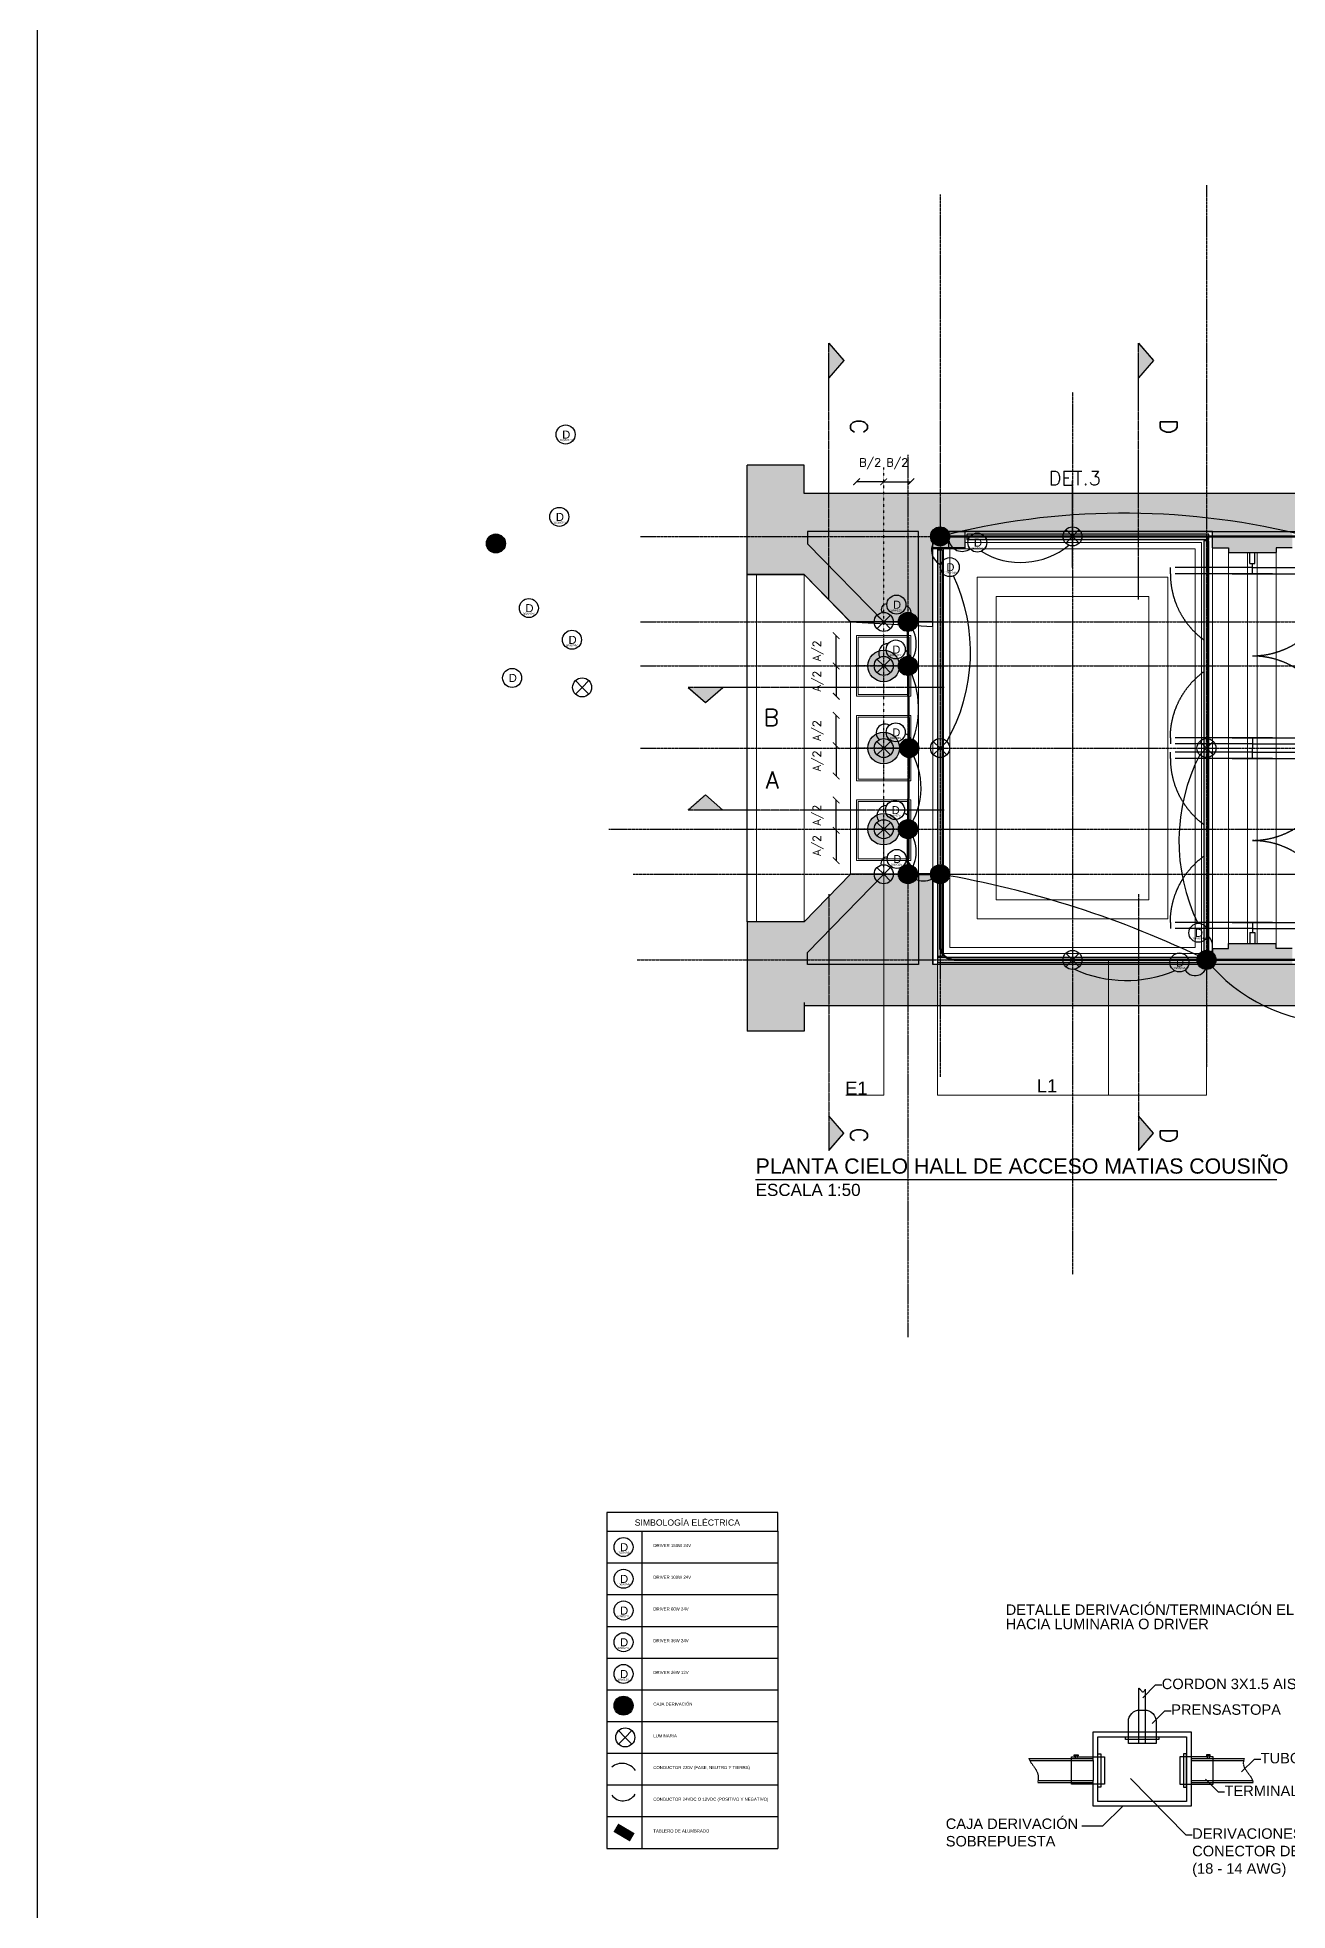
# Model space of a CAD drawing. Header units: millimetres. Extents: x -51650 to -4299, y 104 to 53299.
# Drawn here: x -35248 to -22109, y 15812 to 35499 of the extents above; entities that cross this region are included whole.
import ezdxf

# ---------------------------------------------------------------- set-up
doc = ezdxf.new("R2010")
doc.units = ezdxf.units.MM
doc.header["$LTSCALE"] = 0.3
for name, pattern in [('ACAD_ISO03W100', [30, 12, -18]), ('ACCESO MATIAS COUSIÑO$0$ACAD_ISO03W100', [30, 12, -18]), ('ACCESO MATIAS COUSIÑO$0$DASHDOT', [25.4, 12.7, -6.35, 0, -6.35]), ('CENTER2', [28.575, 19.05, -3.175, 3.175, -3.175])]:
    doc.linetypes.add(name, pattern=pattern)
for name, color, linetype in [('$0$COTAS', 1, 'Continuous'), ('ACCESO MATIAS COUSIÑO$0$5', 254, 'Continuous'), ('ACCESO MATIAS COUSIÑO$0$MURO', 3, 'Continuous'), ('ACCESO MATIAS COUSIÑO$0$Muros', 3, 'Continuous'), ('conductor 220V', 10, 'Continuous'), ('conductor 24V', 30, 'Continuous'), ('CORTES', 4, 'Continuous'), ('derivación eléctrica', 10, 'Continuous'), ('DRIVERS LEDS 220v a 12V', 10, 'Continuous'), ('HATCH', 253, 'Continuous'), ('I-DETALLES', 5, 'Continuous'), ('I-EQUIPOS', 150, 'Continuous'), ('I-LINEAS', 8, 'ACAD_ISO03W100'), ('leyenda_iluminación', 41, 'Continuous'), ('lineas constructivas', 5, 'ACCESO MATIAS COUSIÑO$0$DASHDOT'), ('Luminarias', 10, 'Continuous'), ('Muros', 4, 'Continuous'), ('TEXTO', 1, 'Continuous')]:
    doc.layers.add(name, color=color, linetype=linetype)
for name, color, linetype, lineweight in [('00', 8, 'Continuous', 0), ('013', 2, 'Continuous', 9), ('020', 4, 'Continuous', 15), ('05', 1, 'Continuous', 5), ('canalización EMT', 100, 'Continuous', 80), ('I-GUIAS', 176, 'Continuous', 13)]:
    doc.layers.add(name, color=color, linetype=linetype, lineweight=lineweight)
doc.styles.add('ABWB', font='arial.ttf')
doc.styles.add('Romans', font='romans.shx')
doc.styles.get("Standard").update_dxf_attribs({"font": 'arial.ttf'})
doc.dimstyles.new('ABA-50', dxfattribs={"dimscale": 50, "dimtxt": 1.7, "dimasz": 1.4, "dimexe": 1, "dimexo": 5, "dimgap": 1, "dimtad": 1, "dimdec": 0, "dimlfac": 0.1, "dimdsep": 46, "dimtxsty": 'Romans', "dimblk": 'ARCHTICK', "dimcen": -1, "dimse1": 1, "dimse2": 1, "dimclrd": 1, "dimclre": 50, "dimclrt": 130, "dimadec": 0, "dimazin": 0, "dimtfac": 1, "dimtdec": 0, "dimtofl": 0, "dimtmove": 2, "dimatfit": 3, "dimldrblk": 'ABA_DOT', "dimfxl": 1, "dimtolj": 1, "dimarcsym": 0})

# ---------------------------------------------------------------- blocks, each defined once
blk = doc.blocks.new('ACCESO MATIAS COUSIÑO$0$A$C0C8103FD')
at = {"layer": 'ACCESO MATIAS COUSIÑO$0$5', "color": 8, "linetype": 'ACCESO MATIAS COUSIÑO$0$ACAD_ISO03W100', "ltscale": 0.2}
for p, q in [((0.096, 1.53), (0.039, 1.53)), ((0.039, 0.765), (0.039, 1.53)), ((0.096, 0.765), (0.096, 1.53)), ((0.096, 0.953), (0.096, 0.765)), ((0.096, 0.765), (0, 0.765)), ((0.039, 0.765), (0.039, 0)), ((0.096, 0.577), (0.096, 0.765)), ((0.096, 0.765), (0.096, 0)), ((0.096, 0), (0.039, 0))]:
    blk.add_line(p, q, dxfattribs=at)
for start, end in [(0, 90), (270, 0)]:
    blk.add_arc((0.096, 0.765), 0.765, start, end, dxfattribs=at)
blk = doc.blocks.new('ACCESO MATIAS COUSIÑO')
at = {"layer": 'ACCESO MATIAS COUSIÑO$0$MURO', "color": 2, "ltscale": 0.1}
blk.add_lwpolyline([(-35248, 51684), (-4299, 51684), (-4299, 104), (-35248, 104)], close=True, dxfattribs=at)
at = {"layer": 'ACCESO MATIAS COUSIÑO$0$Muros'}
for p, q in [((-27189, 31005), (-27789, 31005)), ((-27789, 29855), (-27789, 31005)), ((-27189, 30705), (-27189, 31005)), ((-17879, 30705), (-27189, 30705)), ((-25989, 30305), (-27155, 30305)), ((-27155, 30305), (-27155, 30178)), ((-26353, 29355), (-27155, 30178)), ((-25989, 29355), (-25989, 30305)), ((-22899, 30305), (-25839, 30305)), ((-25839, 29355), (-25839, 30305)), ((-25499, 30135), (-25839, 30135)), ((-25669, 30135), (-25669, 30305)), ((-25499, 30135), (-25499, 30305)), ((-22899, 30135), (-22899, 30305)), ((-22899, 30135), (-22729, 30135)), ((-22729, 30135), (-22729, 30085)), ((-22059, 30135), (-22229, 30135)), ((-22229, 30135), (-22229, 30085)), ((-22729, 30085), (-22229, 30085)), ((-27189, 29855), (-27789, 29855)), ((-26702, 29355), (-27189, 29855)), ((-25839, 29355), (-26702, 29355)), ((-26702, 26705), (-27189, 26205)), ((-26353, 26705), (-27155, 25881)), ((-25839, 26705), (-26702, 26705)), ((-25989, 26705), (-25989, 25755)), ((-25839, 26705), (-25839, 25755)), ((-27789, 26205), (-27789, 25055)), ((-27189, 26205), (-27789, 26205)), ((-27155, 25755), (-27155, 25881)), ((-22899, 25925), (-22899, 25755)), ((-22899, 25925), (-22729, 25925)), ((-22729, 25925), (-22729, 25975)), ((-22729, 25975), (-22229, 25975)), ((-22229, 25925), (-22229, 25975)), ((-22059, 25925), (-22229, 25925)), ((-25989, 25755), (-27155, 25755)), ((-22899, 25755), (-25839, 25755)), ((-27189, 25355), (-27189, 25055)), ((-13219, 25320), (-27189, 25320)), ((-27189, 25055), (-27789, 25055))]:
    blk.add_line(p, q, dxfattribs=at)
at = {"layer": 'ACCESO MATIAS COUSIÑO$0$Muros', "color": 4}
for p, q in [((-22504, 29970), (-22504, 30085)), ((-22504, 29970), (-22454, 29970)), ((-22454, 29970), (-22454, 30085)), ((-22504, 26090), (-22454, 26090)), ((-22504, 26090), (-22504, 25975)), ((-22454, 26090), (-22454, 25975))]:
    blk.add_line(p, q, dxfattribs=at)
at = {"layer": 'ACCESO MATIAS COUSIÑO$0$Muros'}
for points in [[(-14950, 33205), (-10759, 33205), (-10759, 30705), (-15959, 30700), (-15959, 25755), (-25839, 25755), (-25839, 26705), (-26702, 26705), (-27189, 26205), (-27789, 26205), (-27789, 29855)], [(-27789, 29855), (-27189, 29855), (-26702, 29355), (-25839, 29309), (-25839, 30305), (-17479, 30305), (-17479, 32550), (-17479, 32550)]]:
    blk.add_lwpolyline(points, dxfattribs=at)
at = {"layer": 'ACCESO MATIAS COUSIÑO$0$5', "rotation": 270}
for p, xscale, yscale, zscale in [((-23341, 29970), 1127.088806811189, 1127.088806811189, 1127.088806811189), ((-23341, 28030), -1127.088806811189, 1127.088806811176, 1127.088806811182), ((-23341, 28030), 1127.088806811189, 1127.088806811189, 1127.088806811189), ((-23341, 26090), -1127.088806811189, 1127.088806811173, 1127.088806811182)]:
    blk.add_blockref('ACCESO MATIAS COUSIÑO$0$A$C0C8103FD', p, dxfattribs=dict(at, xscale=xscale, yscale=yscale, zscale=zscale))
blk = doc.blocks.new('EQUIPOS')
at = {"layer": 'I-EQUIPOS'}
h = blk.add_hatch(color=254, dxfattribs=at)
h.dxf.hatch_style = 1
h.paths.add_polyline_path([(919.8, 2535.1, 0.414214), (936.4, 2551.7), (919.8, 2551.7)])
h.paths.add_polyline_path([(903.2, 2551.7, 0.414214), (919.8, 2535.1), (919.8, 2551.7)])
h.paths.add_polyline_path([(919.8, 2568.2, 0.414214), (903.2, 2551.7), (919.8, 2551.7)])
h.paths.add_polyline_path([(919.8, 2551.7), (936.4, 2551.7, 0.414214), (919.8, 2568.2)])
at = {"layer": 'I-EQUIPOS', "color": 1, "linetype": 'ACAD_ISO03W100', "ltscale": 0.03}
for points in [[(919.8, 2521.2), (919.8, 2582.2)], [(950.3, 2551.7), (889.3, 2551.7)]]:
    blk.add_lwpolyline(points, dxfattribs=at)
at = {"layer": 'I-EQUIPOS'}
blk.add_circle((919.8, 2551.7), 16.6, dxfattribs=at)
blk = doc.blocks.new('CINTA LED')
at = {"layer": 'I-EQUIPOS'}
h = blk.add_hatch(color=254, dxfattribs=at)
h.dxf.hatch_style = 1
h.paths.add_polyline_path([(1020.1, 2246.5), (1014.8, 2246.5), (1014.8, 2683), (1020.1, 2683)])
blk.add_lwpolyline([(1020.1, 2683), (1014.8, 2683), (1014.8, 2246.5), (1020.1, 2246.5), (1020.1, 2683)], dxfattribs=at)
blk = doc.blocks.new('CINTA LED 1')
at = {"layer": 'I-EQUIPOS'}
h = blk.add_hatch(color=254, dxfattribs=at)
h.dxf.hatch_style = 1
h.paths.add_polyline_path([(-6442.8, 2677.9), (-6448.1, 2677.9), (-6448.1, 3104.5), (-6442.8, 3104.5)])
blk.add_lwpolyline([(-6442.8, 3104.5), (-6448.1, 3104.5), (-6448.1, 2677.9), (-6442.8, 2677.9), (-6442.8, 3104.5)], dxfattribs=at)
blk = doc.blocks.new('CINTA LED 3')
at = {"layer": 'I-EQUIPOS'}
h = blk.add_hatch(color=254, dxfattribs=at)
h.dxf.hatch_style = 1
h.paths.add_polyline_path([(-6417.1, 3115.9), (-6417.1, 3121.3), (-6162.7, 3121.3), (-6162.7, 3115.9)])
blk.add_lwpolyline([(-6162.7, 3115.9), (-6162.7, 3121.3), (-6417.1, 3121.3), (-6417.1, 3115.9), (-6162.7, 3115.9)], dxfattribs=at)
blk = doc.blocks.new('CINTA LED 4')
at = {"layer": 'I-EQUIPOS'}
h = blk.add_hatch(color=254, dxfattribs=at)
h.dxf.hatch_style = 1
h.paths.add_polyline_path([(-6448.1, 2671.3), (-6448.1, 2676.7), (-6162.7, 2676.7), (-6162.7, 2671.3)])
blk.add_lwpolyline([(-6162.7, 2671.3), (-6162.7, 2676.7), (-6448.1, 2676.7), (-6448.1, 2671.3), (-6162.7, 2671.3)], dxfattribs=at)
blk = doc.blocks.new('_ArchTick')
at = {"color": 0, "linetype": 'ByBlock', "const_width": 0.15}
blk.add_lwpolyline([(-0.5, -0.5), (0.5, 0.5)], dxfattribs=at)
blk = doc.blocks.new('*D21')
at = {"layer": '$0$COTAS', "color": 1, "lineweight": -2, "transparency": 16777216}
blk.add_line((-26853, 28893), (-26853, 29212), dxfattribs=at)
at = {"layer": 'Defpoints', "color": 0, "transparency": 16777216}
for p in [(-26853, 29212), (-26354, 29212), (-26354, 28893)]:
    blk.add_point(p, dxfattribs=at)
at = {"layer": '$0$COTAS', "color": 1, "lineweight": -2, "transparency": 16777216, "xscale": 70, "yscale": 70, "zscale": 70}
for p, rotation in [((-26853, 29212), 90), ((-26853, 28893), 270)]:
    blk.add_blockref('_ArchTick', p, dxfattribs=dict(at, rotation=rotation))
at = {"layer": '$0$COTAS', "color": 130, "transparency": 16777216, "insert": (-27043, 29053), "char_height": 85, "attachment_point": 5, "rotation": 90, "style": 'Romans'}
blk.add_mtext('\\A1;A/2', dxfattribs=at)
blk = doc.blocks.new('ABA_DOT')
at = {"color": 50}
for p, q in [((1, 0), (-1, 0)), ((0, -1.5), (0, 1.5))]:
    blk.add_line(p, q, dxfattribs=at)
at = {"color": 4}
blk.add_lwpolyline([(0.25, 0, 0.5, 0.5, 1), (-0.25, 0, 0.5, 0.5, 1)], format="xyseb", close=True, dxfattribs=at)
blk = doc.blocks.new('*D22')
at = {"layer": '$0$COTAS', "color": 1, "lineweight": -2, "transparency": 16777216}
blk.add_line((-26853, 28893), (-26853, 28575), dxfattribs=at)
at = {"layer": 'Defpoints', "color": 0, "transparency": 16777216}
for p in [(-26354, 28893), (-26853, 28575), (-26354, 28575)]:
    blk.add_point(p, dxfattribs=at)
at = {"layer": '$0$COTAS', "color": 1, "lineweight": -2, "transparency": 16777216, "xscale": 70, "yscale": 70, "zscale": 70}
for p, rotation in [((-26853, 28893), 90), ((-26853, 28575), 270)]:
    blk.add_blockref('_ArchTick', p, dxfattribs=dict(at, rotation=rotation))
at = {"layer": '$0$COTAS', "color": 130, "transparency": 16777216, "insert": (-27043, 28734), "char_height": 85, "attachment_point": 5, "rotation": 90, "style": 'Romans'}
blk.add_mtext('\\A1;A/2', dxfattribs=at)
blk = doc.blocks.new('*D23')
at = {"layer": '$0$COTAS', "color": 1, "lineweight": -2, "transparency": 16777216}
blk.add_line((-26853, 28055), (-26853, 28373), dxfattribs=at)
at = {"layer": 'Defpoints', "color": 0, "transparency": 16777216}
for p in [(-26853, 28373), (-26354, 28373), (-26354, 28055)]:
    blk.add_point(p, dxfattribs=at)
at = {"layer": '$0$COTAS', "color": 1, "lineweight": -2, "transparency": 16777216, "xscale": 70, "yscale": 70, "zscale": 70}
for p, rotation in [((-26853, 28373), 90), ((-26853, 28055), 270)]:
    blk.add_blockref('_ArchTick', p, dxfattribs=dict(at, rotation=rotation))
at = {"layer": '$0$COTAS', "color": 130, "transparency": 16777216, "insert": (-27043, 28214), "char_height": 85, "attachment_point": 5, "rotation": 90, "style": 'Romans'}
blk.add_mtext('\\A1;A/2', dxfattribs=at)
blk = doc.blocks.new('*D24')
at = {"layer": '$0$COTAS', "color": 1, "lineweight": -2, "transparency": 16777216}
blk.add_line((-26853, 28055), (-26853, 27736), dxfattribs=at)
at = {"layer": 'Defpoints', "color": 0, "transparency": 16777216}
for p in [(-26354, 28055), (-26853, 27736), (-26354, 27736)]:
    blk.add_point(p, dxfattribs=at)
at = {"layer": '$0$COTAS', "color": 1, "lineweight": -2, "transparency": 16777216, "xscale": 70, "yscale": 70, "zscale": 70}
for p, rotation in [((-26853, 28055), 90), ((-26853, 27736), 270)]:
    blk.add_blockref('_ArchTick', p, dxfattribs=dict(at, rotation=rotation))
at = {"layer": '$0$COTAS', "color": 130, "transparency": 16777216, "insert": (-27043, 27895), "char_height": 85, "attachment_point": 5, "rotation": 90, "style": 'Romans'}
blk.add_mtext('\\A1;A/2', dxfattribs=at)
blk = doc.blocks.new('*D25')
at = {"layer": '$0$COTAS', "color": 1, "lineweight": -2, "transparency": 16777216}
blk.add_line((-26853, 27166), (-26853, 27485), dxfattribs=at)
at = {"layer": 'Defpoints', "color": 0, "transparency": 16777216}
for p in [(-26853, 27485), (-26354, 27485), (-26354, 27166)]:
    blk.add_point(p, dxfattribs=at)
at = {"layer": '$0$COTAS', "color": 1, "lineweight": -2, "transparency": 16777216, "xscale": 70, "yscale": 70, "zscale": 70}
for p, rotation in [((-26853, 27485), 90), ((-26853, 27166), 270)]:
    blk.add_blockref('_ArchTick', p, dxfattribs=dict(at, rotation=rotation))
at = {"layer": '$0$COTAS', "color": 130, "transparency": 16777216, "insert": (-27043, 27325), "char_height": 85, "attachment_point": 5, "rotation": 90, "style": 'Romans'}
blk.add_mtext('\\A1;A/2', dxfattribs=at)
blk = doc.blocks.new('*D26')
at = {"layer": '$0$COTAS', "color": 1, "lineweight": -2, "transparency": 16777216}
blk.add_line((-26853, 27166), (-26853, 26847), dxfattribs=at)
at = {"layer": 'Defpoints', "color": 0, "transparency": 16777216}
for p in [(-26354, 27166), (-26853, 26847), (-26354, 26847)]:
    blk.add_point(p, dxfattribs=at)
at = {"layer": '$0$COTAS', "color": 1, "lineweight": -2, "transparency": 16777216, "xscale": 70, "yscale": 70, "zscale": 70}
for p, rotation in [((-26853, 27166), 90), ((-26853, 26847), 270)]:
    blk.add_blockref('_ArchTick', p, dxfattribs=dict(at, rotation=rotation))
at = {"layer": '$0$COTAS', "color": 130, "transparency": 16777216, "insert": (-27043, 27007), "char_height": 85, "attachment_point": 5, "rotation": 90, "style": 'Romans'}
blk.add_mtext('\\A1;A/2', dxfattribs=at)
blk = doc.blocks.new('*D27')
at = {"layer": '$0$COTAS', "color": 1, "lineweight": -2, "transparency": 16777216}
blk.add_line((-26354, 30829), (-26639, 30829), dxfattribs=at)
at = {"layer": 'Defpoints', "color": 0, "transparency": 16777216}
for p in [(-26639, 30829), (-26639, 29059), (-26354, 29059)]:
    blk.add_point(p, dxfattribs=at)
at = {"layer": '$0$COTAS', "color": 1, "lineweight": -2, "transparency": 16777216, "xscale": 70, "yscale": 70, "zscale": 70, "rotation": 180}
blk.add_blockref('_ArchTick', (-26639, 30829), dxfattribs=at)
at = {"layer": '$0$COTAS', "color": 1, "lineweight": -2, "transparency": 16777216, "xscale": 70, "yscale": 70, "zscale": 70}
blk.add_blockref('_ArchTick', (-26354, 30829), dxfattribs=at)
at = {"layer": '$0$COTAS', "color": 130, "transparency": 16777216, "insert": (-26496, 31018), "char_height": 85, "attachment_point": 5, "style": 'Romans'}
blk.add_mtext('\\A1;B/2', dxfattribs=at)
blk = doc.blocks.new('*D28')
at = {"layer": '$0$COTAS', "color": 1, "lineweight": -2, "transparency": 16777216}
blk.add_line((-26354, 30829), (-26068, 30829), dxfattribs=at)
at = {"layer": 'Defpoints', "color": 0, "transparency": 16777216}
for p in [(-26068, 30829), (-26354, 29059), (-26068, 29059)]:
    blk.add_point(p, dxfattribs=at)
at = {"layer": '$0$COTAS', "color": 1, "lineweight": -2, "transparency": 16777216, "xscale": 70, "yscale": 70, "zscale": 70, "rotation": 180}
blk.add_blockref('_ArchTick', (-26354, 30829), dxfattribs=at)
at = {"layer": '$0$COTAS', "color": 1, "lineweight": -2, "transparency": 16777216, "xscale": 70, "yscale": 70, "zscale": 70}
blk.add_blockref('_ArchTick', (-26068, 30829), dxfattribs=at)
at = {"layer": '$0$COTAS', "color": 130, "transparency": 16777216, "insert": (-26211, 31018), "char_height": 85, "attachment_point": 5, "style": 'Romans'}
blk.add_mtext('\\A1;B/2', dxfattribs=at)
blk = doc.blocks.new('DRIVER_100W_24V')
at = {"layer": 'Luminarias'}
blk.add_circle((0, 0), 100, dxfattribs=at)
at = {"layer": 'DRIVERS LEDS 220v a 12V'}
for s, height, p in [('D', 84.1, (-36, -43)), ('100W/24V', 21, (-63, -70))]:
    blk.add_text(s, height=height, dxfattribs=at).set_placement(p)
blk = doc.blocks.new('DRIVER_150W_24V')
at = {"layer": 'Luminarias'}
blk.add_circle((0, 0), 100, dxfattribs=at)
at = {"layer": 'DRIVERS LEDS 220v a 12V'}
for s, height, p in [('D', 84.1, (-36, -43)), ('150W/24V', 21, (-63, -70))]:
    blk.add_text(s, height=height, dxfattribs=at).set_placement(p)
blk = doc.blocks.new('DRIVER_36W_12V')
at = {"layer": 'Luminarias'}
blk.add_circle((0, 0), 100, dxfattribs=at)
at = {"layer": 'DRIVERS LEDS 220v a 12V'}
for s, height, p in [('D', 84.1, (-36, -43)), ('36W/12V', 21, (-63, -70))]:
    blk.add_text(s, height=height, dxfattribs=at).set_placement(p)
blk = doc.blocks.new('DRIVER_60W_24V')
at = {"layer": 'Luminarias'}
blk.add_circle((0, 0), 100, dxfattribs=at)
at = {"layer": 'DRIVERS LEDS 220v a 12V'}
for s, height, p in [('D', 84.1, (-36, -43)), ('60W/24V', 21, (-63, -70))]:
    blk.add_text(s, height=height, dxfattribs=at).set_placement(p)
blk = doc.blocks.new('DRIVER_LED')
at = {"layer": 'Luminarias'}
blk.add_circle((-3, -2), 100, dxfattribs=at)
at = {"layer": 'DRIVERS LEDS 220v a 12V'}
blk.add_text('D', height=84.1, dxfattribs=at).set_placement((-38, -44))
blk = doc.blocks.new('luminaria')
at = {"layer": 'Luminarias'}
for points in [[(0, 0), (-71, 71)], [(0, 0), (-71, -71)], [(0, 0), (71, 71)], [(0, 0), (71, -71)]]:
    blk.add_lwpolyline(points, dxfattribs=at)
blk.add_circle((0, 0), 100, dxfattribs=at)
blk = doc.blocks.new('derivacion')
at = {"layer": 'derivación eléctrica'}
h = blk.add_hatch(color=256, dxfattribs=at)
h.dxf.hatch_style = 1
h.paths.add_polyline_path([(100, 0, 1), (-100, 0, 1)])
blk.add_circle((0, 0), 100, dxfattribs=at)
blk = doc.blocks.new('*U66')
at = {"layer": 'Luminarias'}
for points in [[(0, 0), (-71, 71)], [(0, 0), (-71, -71)], [(0, 0), (71, 71)], [(0, 0), (71, -71)]]:
    blk.add_lwpolyline(points, dxfattribs=at)
blk.add_circle((0, 0), 100, dxfattribs=at)
blk = doc.blocks.new('DRIVER_36W_24V')
at = {"layer": 'Luminarias'}
blk.add_circle((0, 0), 100, dxfattribs=at)
at = {"layer": 'DRIVERS LEDS 220v a 12V'}
for s, height, p in [('D', 84.1, (-36, -43)), ('36W/24V', 21, (-63, -70))]:
    blk.add_text(s, height=height, dxfattribs=at).set_placement(p)

msp = doc.modelspace()

# ---------------------------------------------------------------- hatches: boundary and pattern name
at = {"layer": 'CORTES'}
h = msp.add_hatch(color=254, dxfattribs=at)
h.dxf.hatch_style = 1
h.paths.add_polyline_path([(-26930.6, 31920), (-26771.4, 32102.3), (-26930.6, 32284.6)])
h = msp.add_hatch(color=254, dxfattribs=at)
h.dxf.hatch_style = 1
h.paths.add_polyline_path([(-23676.3, 31920), (-23517, 32102.3), (-23676.3, 32284.6)])
h = msp.add_hatch(color=254, dxfattribs=at)
h.dxf.hatch_style = 1
h.paths.add_polyline_path([(-28410.4, 28667.8), (-28228.1, 28508.5), (-28045.8, 28667.8)])
h = msp.add_hatch(color=254, dxfattribs=at)
h.dxf.hatch_style = 1
h.paths.add_polyline_path([(-28045.8, 27378.4), (-28228.1, 27537.7), (-28410.4, 27378.4)])
h = msp.add_hatch(color=254, dxfattribs=at)
h.dxf.hatch_style = 1
h.paths.add_polyline_path([(-26930.6, 23800.1), (-26771.4, 23982.5), (-26930.6, 24164.8)])
h = msp.add_hatch(color=254, dxfattribs=at)
h.dxf.hatch_style = 1
h.paths.add_polyline_path([(-23676.3, 23800.1), (-23517, 23982.5), (-23676.3, 24164.8)])
at = {"layer": 'DRIVERS LEDS 220v a 12V'}
h = msp.add_hatch(color=256, dxfattribs=at)
h.dxf.hatch_style = 1
h.paths.add_polyline_path([(-29194.3, 16639.9), (-29022.1, 16538), (-28971.4, 16624.2), (-29143.5, 16726)])
at = {"layer": 'HATCH'}
h = msp.add_hatch(color=256, dxfattribs=at)
h.dxf.hatch_style = 1
h.paths.add_polyline_path([(-25499, 30304.6), (-22899, 30304.6), (-22899, 30134.6), (-22729, 30134.6), (-22729, 30084.6), (-22229, 30084.6), (-22229, 30134.6), (-22059, 30134.6), (-22059, 30304.6), (-17479, 30304.6), (-17479, 30804.6), (-17879, 30804.6), (-17879, 30704.6), (-27189, 30704.6), (-27189, 31004.6), (-27789, 31004.6), (-27789, 29854.6), (-27189, 29854.6), (-26701.8, 29354.6), (-25839, 29354.6), (-25839, 30124.6), (-25499, 30124.6)], flags=17)
h.paths.add_polyline_path([(-13219, 30304.6), (-10559, 30304.6), (-10559, 31024.6), (-10759, 31024.6), (-10759, 30704.6), (-15959, 30704.6), (-15959, 25754.6), (-22059, 25754.6), (-22059, 25924.6), (-22229, 25924.6), (-22229, 25974.6), (-22729, 25974.6), (-22729, 25924.6), (-22899, 25924.6), (-22899, 25754.6), (-25839, 25754.6), (-25839, 26704.6), (-26701.8, 26704.6), (-27189, 26204.6), (-27789, 26204.6), (-27789, 25054.6), (-27189, 25054.6), (-27189, 25319.6), (-13219, 25319.6)])
h.paths.add_polyline_path([(-15659, 25754.6), (-15659, 30304.6), (-13619, 30304.6), (-13619, 25754.6)], flags=16)
h.paths.add_polyline_path([(-15509, 25934.6), (-15509, 27774.6), (-13969.4, 27774.6), (-13969.4, 25934.6)], flags=0)
h.paths.add_polyline_path([(-15509, 28284.6), (-15509, 30124.6), (-13969.4, 30124.6), (-13969.4, 28284.6)], flags=0)
h.paths.add_polyline_path([(-13869.4, 26354.6), (-13869.4, 27354.6), (-13769.4, 27354.6), (-13769.4, 26354.6)], flags=0)
h.paths.add_polyline_path([(-13869.4, 28704.6), (-13869.4, 29704.6), (-13769.4, 29704.6), (-13769.4, 28704.6)], flags=0)
edge = h.paths.add_edge_path()
edge.add_arc((-15829, 33204.2), 1650, 90, 180, ccw=False)
edge.add_line((-15829, 34854.2), (-13388.7, 34854.2))
edge.add_line((-13388.7, 34854.2), (-13388.7, 35154.2))
edge.add_line((-13388.7, 35154.2), (-17879, 35154.2))
edge.add_line((-17879, 35154.2), (-17879, 30804.6))
edge.add_line((-17879, 30804.6), (-17479, 30804.6))
edge.add_line((-17479, 30804.6), (-17479, 33204.2))
h.paths.add_polyline_path([(-10559, 33404.6), (-14423.9, 33406.7), (-14423.9, 33206.7), (-10759, 33204.6), (-10759, 31024.6), (-10559, 31024.6)])

# ---------------------------------------------------------------- linework, layer by layer
at = {"layer": '00'}
for p, q in [((-25724, 30124.6), (-25724, 25869.6)), ((-23079, 30124.6), (-25659, 30124.6)), ((-25659, 30124.6), (-25659, 25934.6)), ((-23014, 30189.6), (-25499, 30189.6)), ((-23079, 30124.6), (-23079, 25934.6)), ((-23014, 30189.6), (-23014, 25869.6)), ((-23014, 25869.6), (-25724, 25869.6)), ((-23079, 25934.6), (-25659, 25934.6))]:
    msp.add_line(p, q, dxfattribs=at)
for points in [[(-26086, 28592.1), (-26621.5, 28592.1), (-26621.5, 29194.5), (-26086, 29194.5)], [(-26086, 28355.8), (-26621.5, 28355.8), (-26621.5, 27703.4), (-26086, 27703.4)], [(-26086, 27467.2), (-26621.5, 27467.2), (-26621.5, 26864.7), (-26086, 26864.7)]]:
    msp.add_lwpolyline(points, close=True, dxfattribs=at)
at = {"layer": '013'}
for p, q in [((-22899, 30134.6), (-22899, 25924.6)), ((-27689, 29854.6), (-27689, 26204.6)), ((-27189, 29854.6), (-27189, 26204.6)), ((-26701.8, 26704.6), (-26701.8, 29354.6))]:
    msp.add_line(p, q, dxfattribs=at)
at = {"layer": '020'}
for p, q in [((-22729, 30084.6), (-22729, 25974.6)), ((-22529, 30084.6), (-22529, 25974.6)), ((-22429, 30084.6), (-22429, 25974.6)), ((-22229, 25974.6), (-22229, 30084.6)), ((-25989, 29354.6), (-25989, 26704.6)), ((-25839, 29354.6), (-25839, 26704.6))]:
    msp.add_line(p, q, dxfattribs=at)
at = {"layer": '05'}
for p, q in [((-22949, 30254.6), (-25499, 30254.6)), ((-22949, 30254.6), (-22949, 25804.6)), ((-23367.4, 29824.6), (-25370.6, 29824.6)), ((-25370.6, 29824.6), (-25370.6, 26234.6)), ((-23367.4, 29824.6), (-23367.4, 26234.6)), ((-23567.4, 29624.6), (-25170.6, 29624.6)), ((-25170.6, 29624.6), (-25170.6, 26434.6)), ((-23567.4, 29624.6), (-23567.4, 26434.6)), ((-23567.4, 26434.6), (-25170.6, 26434.6)), ((-23367.4, 26234.6), (-25370.6, 26234.6)), ((-22949, 25804.6), (-25789, 25804.6))]:
    msp.add_line(p, q, dxfattribs=at)
for points in [[(-26068.5, 28574.5), (-26639, 28574.5), (-26639, 29212.1), (-26068.5, 29212.1)], [(-26068.5, 28373.4), (-26639, 28373.4), (-26639, 27685.8), (-26068.5, 27685.8)], [(-26068.5, 27484.7), (-26639, 27484.7), (-26639, 26847.2), (-26068.5, 26847.2)]]:
    msp.add_lwpolyline(points, close=True, dxfattribs=at)
at = {"layer": 'canalización EMT'}
for points in [[(-14559.8, 30701), (-16009, 30704.6), (-16009, 25804.6), (-20210.2, 25803.1), (-22960.5, 25803.1), (-25611.5, 25803.1, -0.4142136), (-25761.5, 25953.1), (-25761.5, 26704.6), (-26099, 26704.6), (-26099, 27177.1), (-26086, 28029.6), (-26099, 28893.3), (-26099, 29355.6)], [(-17479, 30704.6), (-17479, 30404.6, -0.4142136), (-17629, 30254.6), (-20209, 30254.6), (-22009, 30254.6), (-25761.5, 30254.6)]]:
    msp.add_lwpolyline(points, format="xyb", dxfattribs=at)
at = {"layer": 'conductor 220V'}
for centre, radius, start, end in [((-23828.4, 22712.2), 7786.2, 76.48711, 104.37564), ((-25687.5, 30108.3), 164, 116.84783, 245.59409), ((-25529.7, 30237.7), 140.9, 188.5929, 306.60764), ((-26137.4, 29455.8), 72.3, 355.22291, 76.64888), ((-26361.3, 29124), 349.3, 318.67034, 41.32966), ((-26173, 28964.4), 102.6, 14.46565, 63.87551), ((-26928.1, 28448.9), 940.7, 333.52788, 28.1903), ((-26132.3, 28122.6), 56, 6.74198, 86.42087), ((-26720.7, 27612.9), 759.3, 324.97281, 33.28648), ((-26153.8, 27279.5), 67.9, 357.26357, 78.30617), ((-26371.3, 26940.9), 360.5, 319.05686, 40.94314), ((-26129.9, 26767.2), 69.8, 296.30141, 82.34185), ((-25936.2, 26858.2), 223.8, 223.33284, 316.66716), ((-27536.9, 16376.7), 10479.4, 64.11365, 80.2462), ((-23070.9, 25938.7), 174.7, 309.14663, 45.78725), ((-23078.9, 25762.7), 124.4, 211.73061, 19.69883), ((-21585.4, 26909.1), 1764.8, 218.74702, 321.25298)]:
    msp.add_arc(centre, radius, start, end, dxfattribs=at)
at = {"layer": 'conductor 24V'}
for centre, radius, start, end in [((-24914, 30779.8), 799.1, 238.60913, 309.3765), ((-27327.7, 29038), 1886.5, 330.19481, 25.14839), ((-26322.9, 29489), 56.4, 86.82874, 217.50405), ((-26308.6, 29028.8), 98, 89.07511, 207.17205), ((-26339.5, 28188.5), 94.1, 60.54442, 228.91557), ((-21265.5, 27053.8), 1985.2, 152.87645, 205.85312), ((-26319.1, 27321.5), 105.6, 91.57448, 214.22197), ((-26315.4, 26816.9), 67.8, 89.21882, 194.59747), ((-23804.5, 26892.2), 1305.1, 245.40941, 292.91357), ((-29092.5, 17115.5), 150.2, 216.74913, 326.90927)]:
    msp.add_arc(centre, radius, start, end, dxfattribs=at)
at = {"layer": 'CORTES', "linetype": 'CENTER2', "ltscale": 0.01}
for points in [[(-26930.6, 29591.9), (-26930.6, 32284.6), (-26771.4, 32102.3)], [(-23676.3, 29591.9), (-23676.3, 32284.6), (-23517, 32102.3)], [(-25717.7, 28667.8), (-28410.4, 28667.8), (-28228.1, 28508.5)], [(-25717.7, 27378.4), (-28410.4, 27378.4), (-28228.1, 27537.7)], [(-26930.6, 26492.9), (-26930.6, 23800.1), (-26771.4, 23982.5)], [(-23676.3, 26492.9), (-23676.3, 23800.1), (-23517, 23982.5)]]:
    msp.add_lwpolyline(points, dxfattribs=at)
at = {"layer": 'CORTES'}
for points in [[(-26930.6, 32284.6), (-26771.4, 32102.3), (-26930.6, 31920)], [(-23676.3, 32284.6), (-23517, 32102.3), (-23676.3, 31920)], [(-28410.4, 28667.8), (-28228.1, 28508.5), (-28045.8, 28667.8)], [(-28410.4, 27378.4), (-28228.1, 27537.7), (-28045.8, 27378.4)], [(-26930.6, 23800.1), (-26771.4, 23982.5), (-26930.6, 24164.8)], [(-23676.3, 23800.1), (-23517, 23982.5), (-23676.3, 24164.8)]]:
    msp.add_lwpolyline(points, dxfattribs=at)
at = {"layer": 'DRIVERS LEDS 220v a 12V'}
msp.add_arc((-29103.9, 17185.7), 172.6, 34.92583, 128.98517, dxfattribs=at)
at = {"layer": 'I-DETALLES', "linetype": 'CENTER2'}
msp.add_lwpolyline([(-24371.7, 30839.4), (-24371.7, 29928.5)], dxfattribs=at)
at = {"layer": 'I-EQUIPOS'}
msp.add_line((-25789, 30124.6), (-25789, 25804.6), dxfattribs=at)
at = {"layer": 'I-GUIAS', "linetype": 'CENTER2', "ltscale": 0.7}
for points in [[(-26353.7, 27177.1), (-26353.7, 24383.5), (-26752.7, 24383.5)], [(-25789, 25950.5), (-25789, 24383.5), (-24762.6, 24383.5)], [(-23992.3, 25804.6), (-23992.3, 24383.5), (-24762.6, 24383.5)], [(-22961.7, 25852.9), (-22961.7, 24383.5), (-23992.3, 24383.5)]]:
    msp.add_lwpolyline(points, dxfattribs=at)
at = {"layer": 'I-LINEAS', "ltscale": 0.2}
for points in [[(-22961.7, 31985.8), (-22961.7, 28426.9)], [(-25761.5, 31888.2), (-25761.5, 28329.3)]]:
    msp.add_lwpolyline(points, dxfattribs=at)
at = {"layer": 'I-LINEAS', "color": 1, "ltscale": 0.2}
msp.add_lwpolyline([(-26353.7, 26703.6), (-26353.7, 30978.9)], dxfattribs=at)
at = {"layer": 'leyenda_iluminación'}
for points in [[(-29265.1, 19798.7), (-27465.1, 19798.7), (-27465.1, 19994.5), (-29265.1, 19994.5)], [(-24101.5, 17639.2), (-23171.5, 17639.2), (-23171.5, 16959.2), (-24101.5, 16959.2)], [(-23461.5, 17639.2), (-23461.5, 17609.2), (-23811.5, 17609.2), (-23811.5, 17639.2)], [(-23491.5, 17639.2), (-23491.5, 17569.2), (-23781.5, 17569.2), (-23781.5, 17639.2)], [(-24351.5, 17449.2), (-24311.5, 17449.2), (-24311.5, 17439.2), (-24351.5, 17439.2)], [(-24341.5, 17409.2), (-24321.5, 17409.2), (-24321.5, 17439.2), (-24341.5, 17439.2)], [(-24101.5, 17459.2), (-24071.5, 17459.2), (-24071.5, 17109.2), (-24101.5, 17109.2)], [(-24101.5, 17429.2), (-24031.5, 17429.2), (-24031.5, 17139.2), (-24101.5, 17139.2)], [(-23171.5, 17429.2), (-23241.5, 17429.2), (-23241.5, 17139.2), (-23171.5, 17139.2)], [(-23171.5, 17459.2), (-23201.5, 17459.2), (-23201.5, 17109.2), (-23171.5, 17109.2)], [(-22921.5, 17449.2), (-22961.5, 17449.2), (-22961.5, 17439.2), (-22921.5, 17439.2)], [(-22931.5, 17409.2), (-22951.5, 17409.2), (-22951.5, 17439.2), (-22931.5, 17439.2)]]:
    msp.add_lwpolyline(points, close=True, dxfattribs=at)
for points in [[(-29265.1, 19798.7), (-27465.1, 19798.7)], [(-29265.1, 19798.7), (-29265.1, 16465.4)], [(-28895.1, 19798.7), (-28895.1, 16465.4)], [(-27465.1, 19798.7), (-27465.1, 16465.4)], [(-29265.1, 19465.4), (-27465.1, 19465.4)], [(-29265.1, 19132), (-27465.1, 19132)], [(-29265.1, 18798.7), (-27465.1, 18798.7)], [(-29265.1, 18465.4), (-27465.1, 18465.4)], [(-29265.1, 18132), (-27465.1, 18132)], [(-23671.5, 17569.2), (-23671.5, 18149.2)], [(-23631.5, 18049.2), (-23498.1, 18182.7), (-23431.5, 18182.7)], [(-23601.5, 17569.2), (-23601.5, 18140)], [(-29265.1, 17798.7), (-27465.1, 17798.7)], [(-23531.5, 17779.2), (-23398.1, 17912.7), (-23331.5, 17912.7)], [(-24151.5, 17389.2), (-24151.5, 17689.2), (-23121.5, 17689.2), (-23121.5, 16909.2), (-24151.5, 16909.2), (-24151.5, 17179.2)], [(-29265.1, 17465.4), (-27465.1, 17465.4)], [(-24828.4, 17409.2), (-24151.5, 17409.2)], [(-24819.3, 17389.2), (-24151.5, 17389.2)], [(-24321.5, 17429.2), (-24031.5, 17429.2), (-24031.5, 17139.2), (-24381.5, 17139.2), (-24381.5, 17429.2), (-24341.5, 17429.2)], [(-24151.5, 17389.2), (-24151.5, 17179.2)], [(-22951.5, 17429.2), (-23241.5, 17429.2), (-23241.5, 17139.2), (-22891.5, 17139.2), (-22891.5, 17429.2), (-22931.5, 17429.2)], [(-23121.5, 17409.2), (-22563.4, 17409.2)], [(-23121.5, 17389.2), (-22563.4, 17389.2)], [(-23121.5, 17389.2), (-23121.5, 17179.2)], [(-22591.5, 17269.2), (-22458.1, 17402.7), (-22391.5, 17402.7)], [(-29265.1, 17132), (-27465.1, 17132)], [(-24735.5, 17159.2), (-24151.5, 17159.2)], [(-24731.5, 17179.2), (-24151.5, 17179.2)], [(-23761.5, 17199.2), (-23178.1, 16609.2), (-23111.5, 16609.2)], [(-23121.5, 17179.2), (-22472.2, 17179.2)], [(-23121.5, 17159.2), (-22472.2, 17159.2)], [(-22971.5, 17192.7), (-22838.1, 17059.2), (-22771.5, 17059.2)], [(-29265.1, 16798.7), (-27465.1, 16798.7)], [(-23841.5, 16909.2), (-24052.4, 16698.3)], [(-24052.4, 16698.3), (-24271.5, 16698.3)], [(-29265.1, 16465.4), (-27465.1, 16465.4)]]:
    msp.add_lwpolyline(points, dxfattribs=at)
msp.add_lwpolyline([(-23491.5, 17798.8), (-23491.5, 17569.2), (-23781.5, 17569.2), (-23781.5, 17798.8, -0.4142136), (-23661.1, 17919.2), (-23611.9, 17919.2, -0.4142136)], format="xyb", close=True, dxfattribs=at)
at = {"layer": 'leyenda_iluminación', "linetype": 'ACCESO MATIAS COUSIÑO$0$DASHDOT'}
for points, knots in [([(-23671.5, 18149.2), (-23656.7, 18141.9), (-23634, 18085), (-23612.4, 18127.1), (-23601.5, 18140)], [58.3095189, 58.3095189, 58.3095189, 58.3095189, 114.8780614, 158.6563244, 158.6563244, 158.6563244, 158.6563244]), ([(-24828.4, 17409.2), (-24811.8, 17363.3), (-24726.4, 17284.8), (-24726.3, 17197.1), (-24735.5, 17159.2)], [267.3608456, 267.3608456, 267.3608456, 267.3608456, 430.4672036, 548.7881488, 548.7881488, 548.7881488, 548.7881488]), ([(-22563.4, 17409.2), (-22573.5, 17385.8), (-22585.2, 17312.6), (-22493.3, 17232.1), (-22474.2, 17169.4), (-22472.2, 17159.2)], [173.4600069, 173.4600069, 173.4600069, 173.4600069, 255.5386468, 430.4672036, 463.62396, 463.62396, 463.62396, 463.62396])]:
    msp.add_open_spline(points, degree=3, knots=knots, dxfattribs=at)
at = {"layer": 'lineas constructivas'}
for points in [[(-22961.7, 33946), (-22961.7, 24673.1)], [(-25761.5, 33848.4), (-25761.5, 24575.5)], [(-24369, 31769.3), (-24369, 22496.4)], [(-26099, 31111.9), (-26099, 21839)], [(-28909.8, 30254.6), (-10724.6, 30254.6)], [(-28909.8, 29355.6), (-10724.6, 29355.6)], [(-28909.8, 28893.3), (-10724.6, 28893.3)], [(-28909.8, 28029.6), (-10724.6, 28029.6)], [(-29242, 27177.1), (-11056.8, 27177.1)], [(-28987.3, 26704.6), (-10802.1, 26704.6)], [(-28943.2, 25803.1), (-10758, 25803.1)]]:
    msp.add_lwpolyline(points, dxfattribs=at)
at = {"layer": 'Muros'}
for p, q in [((-27189, 31004.6), (-27789, 31004.6)), ((-27789, 29854.6), (-27789, 31004.6)), ((-27189, 30704.6), (-27189, 31004.6)), ((-17879, 30704.6), (-27189, 30704.6)), ((-25499, 30124.6), (-25839, 30124.6)), ((-25839, 29354.6), (-25839, 30124.6)), ((-22899, 30304.6), (-25499, 30304.6)), ((-25499, 30124.6), (-25499, 30304.6)), ((-22899, 30134.6), (-22899, 30304.6)), ((-22899, 30134.6), (-22729, 30134.6)), ((-22729, 30134.6), (-22729, 30084.6)), ((-22059, 30134.6), (-22229, 30134.6)), ((-22229, 30134.6), (-22229, 30084.6)), ((-22729, 30084.6), (-22229, 30084.6)), ((-27189, 29854.6), (-27789, 29854.6)), ((-26701.8, 29354.6), (-27189, 29854.6)), ((-25839, 29354.6), (-26701.8, 29354.6)), ((-26701.8, 26704.6), (-27189, 26204.6)), ((-25839, 26704.6), (-26701.8, 26704.6)), ((-25839, 26704.6), (-25839, 25754.6)), ((-27789, 26204.6), (-27789, 25054.6)), ((-27189, 26204.6), (-27789, 26204.6)), ((-22899, 25924.6), (-22899, 25754.6)), ((-22899, 25924.6), (-22729, 25924.6)), ((-22729, 25924.6), (-22729, 25974.6)), ((-22729, 25974.6), (-22229, 25974.6)), ((-22229, 25924.6), (-22229, 25974.6)), ((-22059, 25924.6), (-22229, 25924.6)), ((-22899, 25754.6), (-25839, 25754.6)), ((-13219, 25319.6), (-27189, 25319.6)), ((-27189, 25319.6), (-27189, 25054.6)), ((-27189, 25054.6), (-27789, 25054.6))]:
    msp.add_line(p, q, dxfattribs=at)
at = {"layer": 'TEXTO'}
msp.add_lwpolyline([(-27699.9, 23495), (-22221, 23495)], dxfattribs=at)

# ---------------------------------------------------------------- block references
for name, p in [('ACCESO MATIAS COUSIÑO', (0, 0)), ('DRIVER_100W_24V', (-29696.7, 31325.6)), ('DRIVER_150W_24V', (-29763.3, 30460)), ('derivacion', (-30429.6, 30180.4)), ('DRIVER_36W_12V', (-30083.1, 29501.3)), ('DRIVER_60W_24V', (-29630, 29168.4)), ('DRIVER_LED', (-30256.3, 28768.9)), ('luminaria', (-29523.4, 28667.8)), ('DRIVER_150W_24V', (-23046, 26088.3))]:
    msp.add_blockref(name, p)
at = {"layer": 'derivación eléctrica'}
for p in [(-25761.5, 30254.6), (-26099, 29355.6), (-26099, 28893.3), (-26086, 28029.6), (-26099, 27177.1), (-26099, 26704.6), (-25761.5, 26704.6), (-22961.7, 25803.1)]:
    msp.add_blockref('derivacion', p, dxfattribs=at)
at = {"layer": 'DRIVERS LEDS 220v a 12V'}
for name, p in [('DRIVER_150W_24V', (-25369.7, 30189.6)), ('DRIVER_150W_24V', (-25659, 29931.8)), ('DRIVER_36W_12V', (-26220.1, 29537.3)), ('DRIVER_36W_12V', (-26227.4, 29066.3)), ('DRIVER_36W_12V', (-26227.4, 28195.2)), ('DRIVER_36W_12V', (-26234.6, 27378.4)), ('DRIVER_36W_12V', (-26216.5, 26864.7)), ('DRIVER_150W_24V', (-23245.8, 25776.4))]:
    msp.add_blockref(name, p, dxfattribs=at)
at = {"layer": 'I-EQUIPOS', "xscale": 10, "yscale": 10, "zscale": 10}
for name, p in [('CINTA LED 3', (38692.2, -936.6)), ('CINTA LED', (-33136, 3376.6)), ('CINTA LED 1', (38692.2, -936.6)), ('EQUIPOS', (-35551.9, 3376.6)), ('EQUIPOS', (-35551.9, 2512.9)), ('EQUIPOS', (-35551.9, 1660.4)), ('CINTA LED 4', (38692.2, -936.6))]:
    msp.add_blockref(name, p, dxfattribs=at)
at = {"layer": 'leyenda_iluminación'}
for name, p in [('DRIVER_150W_24V', (-29088.2, 19632)), ('DRIVER_100W_24V', (-29088.2, 19298.7)), ('DRIVER_60W_24V', (-29088.2, 18965.4)), ('DRIVER_36W_24V', (-29088.2, 18632)), ('DRIVER_36W_12V', (-29088.2, 18298.7)), ('derivacion', (-29088.2, 17965.4)), ('*U66', (-29070.3, 17632))]:
    msp.add_blockref(name, p, dxfattribs=at)
at = {"layer": 'Luminarias'}
for p in [(-24369, 30254.6), (-26353.7, 29355.6), (-26353.7, 28893.3), (-26353.7, 28029.6), (-25761.5, 28029.6), (-22961.7, 28029.6), (-26353.7, 27177.1), (-26353.7, 26703.6), (-24369, 25803.1)]:
    msp.add_blockref('luminaria', p, dxfattribs=at)

# ---------------------------------------------------------------- texts
at = {"layer": 'I-DETALLES', "color": 3, "linetype": 'CENTER2', "char_height": 178.2, "width": 1556.315, "rotation": 270, "style": 'Romans'}
for s, insert, attachment_point in [('C', (-26703.2, 31328.8), 9), ('D', (-23448.9, 31328.8), 9), ('\\pi714.51446;C', (-26703.2, 24756), 7), ('\\pi718.75732;D', (-23448.9, 24756), 7)]:
    msp.add_mtext(s, dxfattribs=dict(at, insert=insert, attachment_point=attachment_point))
at = {"layer": 'I-DETALLES', "color": 3, "linetype": 'CENTER2', "style": 'Romans'}
for s, insert, char_height, width, attachment_point in [('DET.3', (-24072.3, 30792.8), 148.5, 1296.929, 9), ('B', (-27454.6, 28440.3), 178.2, 1556.315, 3), ('A', (-27454.6, 27605.9), 178.2, 1556.315, 9)]:
    msp.add_mtext(s, dxfattribs=dict(at, insert=insert, char_height=char_height, width=width, attachment_point=attachment_point))
at = {"layer": 'I-GUIAS', "char_height": 139, "attachment_point": 1, "style": 'ABWB'}
for s, insert in [('E1', (-26760.1, 24524.9)), ('L1', (-24744.7, 24549))]:
    msp.add_mtext(s, dxfattribs=dict(at, insert=insert))
at = {"layer": 'leyenda_iluminación'}
for s, height, p in [('SIMBOLOGÍA ELÉCTRICA', 65.069, (-28970.5, 19857.4)), ('DRIVER 150W 24V', 32.535, (-28775.1, 19632)), ('DRIVER 100W 24V', 32.535, (-28775.1, 19298.7)), ('DRIVER 60W 24V', 32.535, (-28775.1, 18965.4)), ('DETALLE DERIVACIÓN/TERMINACIÓN ELÉCTRICA', 110, (-25071.5, 18919.2)), ('HACIA LUMINARIA O DRIVER', 110, (-25071.5, 18769.2)), ('DRIVER 36W 24V', 32.535, (-28775.1, 18632)), ('DRIVER 36W 12V', 32.535, (-28775.1, 18298.7)), ('CAJA DERIVACIÓN', 32.535, (-28775.1, 17965.4)), ('LUMINARIA', 32.53, (-28775.1, 17632)), ('CONDUCTOR 220V (FASE, NEUTRO Y TIERRA)', 32.535, (-28775.1, 17298.7)), ('CONDUCTOR 24VDC O 12VDC (POSITIVO Y NEGATIVO)', 32.535, (-28775.1, 16965.4)), ('TABLERO DE ALUMBRADO', 32.535, (-28775.1, 16632))]:
    msp.add_text(s, height=height, dxfattribs=at).set_placement(p)
note = msp.add_mtext_dynamic_manual_height_columns('CORDON 3X1.5 AISLANTE EVA\\P', width=2553.423, gutter_width=550, heights=[200.5, 0], dxfattribs=dict(at, insert=(-23431.5, 18249.2), char_height=110, attachment_point=1))
at = {"layer": 'leyenda_iluminación', "char_height": 110, "attachment_point": 1}
for s, width, heights, insert in [('PRENSASTOPA', 310, [0], (-23331.5, 17979.2)), ("TUBO EMT 1/2''", 2553.423, [200.5], (-22391.5, 17469.2)), ('TERMINAL UNION EMT A CAJA', 2553.423, [200.5], (-22771.5, 17125.8)), ('CAJA DERIVACIÓN SOBREPUESTA', 1514.712, [418.1], (-25701.5, 16779.2)), ('DERIVACIONES Y/O UNIONES CON CONECTOR DE DERIVACIÓN AZUL (18 - 14 AWG)', 2643.987, [658.3], (-23111.5, 16675.8))]:
    msp.add_mtext_dynamic_manual_height_columns(s, width=width, gutter_width=550, heights=heights, dxfattribs=dict(at, insert=insert))
at = {"layer": 'TEXTO', "insert": (-27699.9, 23716.9), "char_height": 160, "attachment_point": 1}
msp.add_mtext('PLANTA CIELO HALL DE ACCESO MATIAS COUSIÑO{\\H0.8x;\\PESCALA 1:50}', dxfattribs=at)

# ---------------------------------------------------------------- dimensions: what is measured, and where the dimension line sits
at = {"layer": '$0$COTAS'}
dim = msp.add_linear_dim(base=(-26639, 30828.7), p1=(-26353.7, 29059), p2=(-26639, 29059), text='B/2', dimstyle='ABA-50', dxfattribs=at)
dim.commit()
dim.dimension.update_dxf_attribs({"geometry": '*D27', "text_midpoint": (-26496.4, 31018.5)})
for base, p1, p2, angle, text, picture, middle in [((-26068.5, 30828.7), (-26353.7, 29059), (-26068.5, 29059), 180, 'B/2', '*D28', (-26211.1, 31018.5)), ((-26853.1, 29212.1), (-26353.7, 28893.3), (-26353.7, 29212.1), 90, 'A/2', '*D21', (-27042.8, 29052.7)), ((-26853.1, 28574.5), (-26353.7, 28893.3), (-26353.7, 28574.5), 90, 'A/2', '*D22', (-27042.8, 28733.9)), ((-26853.1, 28373.4), (-26353.7, 28054.6), (-26353.7, 28373.4), 90, 'A/2', '*D23', (-27042.8, 28214)), ((-26853.1, 27735.8), (-26353.7, 28054.6), (-26353.7, 27735.8), 90, 'A/2', '*D24', (-27042.8, 27895.2)), ((-26853.1, 27484.7), (-26353.7, 27165.9), (-26353.7, 27484.7), 90, 'A/2', '*D25', (-27042.8, 27325.3)), ((-26853.1, 26847.2), (-26353.7, 27165.9), (-26353.7, 26847.2), 90, 'A/2', '*D26', (-27042.8, 27006.5))]:
    dim = msp.add_linear_dim(base=base, p1=p1, p2=p2, angle=angle, text=text, dimstyle='ABA-50', dxfattribs=at)
    dim.commit()
    dim.dimension.update_dxf_attribs({"geometry": picture, "text_midpoint": middle})

doc.saveas('drawing.dxf')
